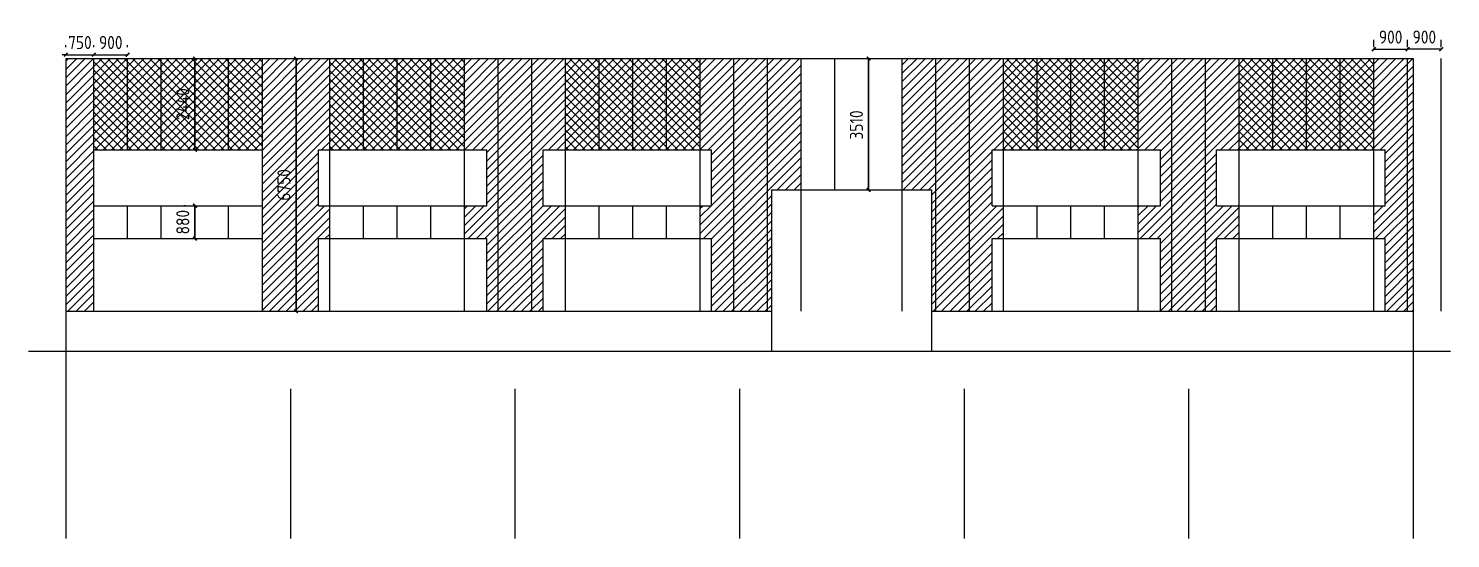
# Model space of a CAD drawing. Extents: x -196983 to 471790, y -783661 to 190401.
# Drawn here: x 385908 to 423908, y -58018 to -44395 of the extents above; entities that cross this region are included whole.
import ezdxf

# ---------------------------------------------------------------- set-up
doc = ezdxf.new("R2010")
doc.units = 0
doc.header["$LTSCALE"] = 1000
doc.header["$MEASUREMENT"] = 0
doc.layers.add('AXIS', color=3, linetype='Continuous')
doc.layers.add('DOTE', color=1, linetype='Continuous')
doc.styles.get("Standard").update_dxf_attribs({"font": 'gbenor.shx', "bigfont": 'gbcbig.shx'})
doc.dimstyles.get("Standard").update_dxf_attribs({"dimscale": 100, "dimtxt": 3.5, "dimasz": 1, "dimexe": 2.5, "dimexo": 3, "dimgap": 1.5, "dimtad": 1, "dimdec": 0, "dimzin": 0, "dimdsep": 46, "dimtxsty": 'Standard', "dimblk": 'ARCHTICK', "dimcen": 0.09, "dimadec": 0, "dimazin": 0, "dimtfac": 1, "dimtdec": 0, "dimtix": 1, "dimtmove": 2, "dimatfit": 3, "dimfxl": 1, "dimtolj": 1, "dimtzin": 0, "dimarcsym": 0})
pattern_1 = [(45, (0, 0), (-112.2532, 112.2532), [])]
pattern_2 = [(45, (0, 0), (-112.2532, 112.2532), []), (135, (0, 0), (-112.2532, -112.2532), [])]

# ---------------------------------------------------------------- blocks, each defined once
blk = doc.blocks.new('_ArchTick')
at = {"color": 0, "linetype": 'ByBlock', "const_width": 0.4}
blk.add_lwpolyline([(-0.5, -0.5), (0.5, 0.5)], dxfattribs=at)
blk = doc.blocks.new('*D1846')
at = {"color": 0, "lineweight": -2}
for p, q in [((392758, -45198), (392808, -45198)), ((393058, -45198), (393058, -51948)), ((392758, -51948), (392808, -51948))]:
    blk.add_line(p, q, dxfattribs=at)
at = {"layer": 'Defpoints', "color": 0}
for p in [(393058, -45198), (393058, -51948), (393058, -51948)]:
    blk.add_point(p, dxfattribs=at)
at = {"color": 0, "lineweight": -2, "xscale": 100, "yscale": 100, "zscale": 100}
for p, rotation in [((393058, -45198), 90), ((393058, -51948), 270)]:
    blk.add_blockref('_ArchTick', p, dxfattribs=dict(at, rotation=rotation))
at = {"color": 0, "insert": (392733, -48573), "char_height": 350, "attachment_point": 5, "rotation": 90}
blk.add_mtext('\\A1;6750', dxfattribs=at)
blk = doc.blocks.new('*D1847')
at = {"color": 0, "lineweight": -2}
for p, q in [((390058, -45198), (390108, -45198)), ((390358, -45198), (390358, -47638)), ((390058, -47638), (390108, -47638))]:
    blk.add_line(p, q, dxfattribs=at)
at = {"layer": 'Defpoints', "color": 0}
for p in [(390358, -45198), (390358, -47638), (390358, -47638)]:
    blk.add_point(p, dxfattribs=at)
at = {"color": 0, "lineweight": -2, "xscale": 100, "yscale": 100, "zscale": 100}
for p, rotation in [((390358, -45198), 90), ((390358, -47638), 270)]:
    blk.add_blockref('_ArchTick', p, dxfattribs=dict(at, rotation=rotation))
at = {"color": 0, "insert": (390033, -46418), "char_height": 350, "attachment_point": 5, "rotation": 90}
blk.add_mtext('\\A1;2440', dxfattribs=at)
blk = doc.blocks.new('*D1848')
at = {"color": 0, "lineweight": -2}
for p, q in [((390058, -49128), (390108, -49128)), ((390358, -49128), (390358, -50008)), ((390058, -50008), (390108, -50008))]:
    blk.add_line(p, q, dxfattribs=at)
at = {"layer": 'Defpoints', "color": 0}
for p in [(390358, -49128), (390358, -50008), (390358, -50008)]:
    blk.add_point(p, dxfattribs=at)
at = {"color": 0, "lineweight": -2, "xscale": 100, "yscale": 100, "zscale": 100}
for p, rotation in [((390358, -49128), 90), ((390358, -50008), 270)]:
    blk.add_blockref('_ArchTick', p, dxfattribs=dict(at, rotation=rotation))
at = {"color": 0, "insert": (390033, -49568), "char_height": 350, "attachment_point": 5, "rotation": 90}
blk.add_mtext('\\A1;880', dxfattribs=at)
blk = doc.blocks.new('*D1849')
at = {"color": 0, "lineweight": -2}
for p, q in [((408058, -45198), (408108, -45198)), ((408358, -45198), (408358, -48708)), ((408058, -48708), (408108, -48708))]:
    blk.add_line(p, q, dxfattribs=at)
at = {"layer": 'Defpoints', "color": 0}
for p in [(408358, -45198), (408358, -48708), (408358, -48708)]:
    blk.add_point(p, dxfattribs=at)
at = {"color": 0, "lineweight": -2, "xscale": 100, "yscale": 100, "zscale": 100}
for p, rotation in [((408358, -45198), 90), ((408358, -48708), 270)]:
    blk.add_blockref('_ArchTick', p, dxfattribs=dict(at, rotation=rotation))
at = {"color": 0, "insert": (408033, -46973), "char_height": 350, "attachment_point": 5, "rotation": 90}
blk.add_mtext('\\A1;3510', dxfattribs=at)
blk = doc.blocks.new('*D1855')
at = {"color": 0, "lineweight": -2}
for p, q in [((421858, -44898), (421858, -44700)), ((422758, -44898), (422758, -44700)), ((421858, -44950), (422758, -44950))]:
    blk.add_line(p, q, dxfattribs=at)
at = {"layer": 'Defpoints', "color": 0}
for p in [(421858, -45198), (422758, -44950), (422758, -45198)]:
    blk.add_point(p, dxfattribs=at)
at = {"color": 0, "lineweight": -2, "xscale": 100, "yscale": 100, "zscale": 100, "rotation": 180}
blk.add_blockref('_ArchTick', (421858, -44950), dxfattribs=at)
at = {"color": 0, "lineweight": -2, "xscale": 100, "yscale": 100, "zscale": 100}
blk.add_blockref('_ArchTick', (422758, -44950), dxfattribs=at)
at = {"color": 0, "insert": (422308, -44625), "char_height": 350, "attachment_point": 5}
blk.add_mtext('\\A1;900', dxfattribs=at)
blk = doc.blocks.new('*D1860')
at = {"color": 0, "lineweight": -2}
for p, q in [((386908, -45096), (386808, -45096)), ((386908, -44898), (386908, -44846)), ((386908, -45096), (387658, -45096)), ((387658, -44898), (387658, -44846)), ((387658, -45096), (387758, -45096))]:
    blk.add_line(p, q, dxfattribs=at)
at = {"layer": 'Defpoints', "color": 0}
for p in [(386908, -45198), (387658, -45096), (387658, -45198)]:
    blk.add_point(p, dxfattribs=at)
at = {"color": 0, "lineweight": -2, "xscale": 100, "yscale": 100, "zscale": 100}
blk.add_blockref('_ArchTick', (386908, -45096), dxfattribs=at)
at = {"color": 0, "lineweight": -2, "xscale": 100, "yscale": 100, "zscale": 100, "rotation": 180}
blk.add_blockref('_ArchTick', (387658, -45096), dxfattribs=at)
at = {"color": 0, "insert": (387283, -44771), "char_height": 350, "attachment_point": 5}
blk.add_mtext('\\A1;750', dxfattribs=at)
blk = doc.blocks.new('*D1861')
at = {"color": 0, "lineweight": -2}
for p, q in [((387658, -44898), (387658, -44846)), ((387658, -45096), (388558, -45096)), ((388558, -44898), (388558, -44846))]:
    blk.add_line(p, q, dxfattribs=at)
at = {"layer": 'Defpoints', "color": 0}
for p in [(387658, -45198), (388558, -45096), (388558, -45198)]:
    blk.add_point(p, dxfattribs=at)
at = {"color": 0, "lineweight": -2, "xscale": 100, "yscale": 100, "zscale": 100, "rotation": 180}
blk.add_blockref('_ArchTick', (387658, -45096), dxfattribs=at)
at = {"color": 0, "lineweight": -2, "xscale": 100, "yscale": 100, "zscale": 100}
blk.add_blockref('_ArchTick', (388558, -45096), dxfattribs=at)
at = {"color": 0, "insert": (388108, -44771), "char_height": 350, "attachment_point": 5}
blk.add_mtext('\\A1;900', dxfattribs=at)
blk = doc.blocks.new('*D1862')
at = {"color": 0, "lineweight": -2}
for p, q in [((422758, -44898), (422758, -44700)), ((423658, -44898), (423658, -44700)), ((423658, -44950), (422758, -44950))]:
    blk.add_line(p, q, dxfattribs=at)
at = {"layer": 'Defpoints', "color": 0}
for p in [(422758, -44950), (422758, -45198), (423658, -45198)]:
    blk.add_point(p, dxfattribs=at)
at = {"color": 0, "lineweight": -2, "xscale": 100, "yscale": 100, "zscale": 100, "rotation": 180}
blk.add_blockref('_ArchTick', (422758, -44950), dxfattribs=at)
at = {"color": 0, "lineweight": -2, "xscale": 100, "yscale": 100, "zscale": 100}
blk.add_blockref('_ArchTick', (423658, -44950), dxfattribs=at)
at = {"color": 0, "insert": (423208, -44625), "char_height": 350, "attachment_point": 5}
blk.add_mtext('\\A1;900', dxfattribs=at)

msp = doc.modelspace()

# ---------------------------------------------------------------- hatches: boundary and pattern name
h = msp.add_hatch()
h.set_pattern_fill('ANSI31', color=3, scale=100, style=0)
h.set_pattern_definition(pattern_1)
h.paths.add_polyline_path([(387658.5, -45198.4), (386908.5, -45198.4), (386908.5, -51948.4), (387658.5, -51948.4)])
h = msp.add_hatch()
h.set_pattern_fill('ANSI37', color=1, scale=100, style=0)
h.set_pattern_definition(pattern_2)
h.paths.add_polyline_path([(388558.5, -45198.4), (387658.5, -45198.4), (387658.5, -47638.4), (388558.5, -47638.4)])
h.paths.add_polyline_path([(389458.5, -45198.4), (388558.5, -45198.4), (388558.5, -47638.4), (389458.5, -47638.4)])
h.paths.add_polyline_path([(390358.5, -45198.4), (389458.5, -45198.4), (389458.5, -47638.4), (390358.5, -47638.4)])
h.paths.add_polyline_path([(391258.5, -45198.4), (390358.5, -45198.4), (390358.5, -47638.4), (391258.5, -47638.4)])
h.paths.add_polyline_path([(392158.5, -45198.4), (391258.5, -45198.4), (391258.5, -47638.4), (392158.5, -47638.4)])
h.paths.add_polyline_path([(389771, -46903.5), (389771, -45933.3), (390296, -45933.3), (390296, -46903.5)], flags=24)
h = msp.add_hatch()
h.set_pattern_fill('ANSI31', color=3, scale=100, style=0)
h.set_pattern_definition(pattern_1)
h.paths.add_polyline_path([(393058.5, -45198.4), (392158.5, -45198.4), (392158.5, -51948.4), (393058.5, -51948.4)])
h.paths.add_polyline_path([(393958.5, -45198.4), (393058.5, -45198.4), (393058.5, -51948.4), (393658.5, -51948.4), (393658.5, -50008.4), (393958.5, -50008.4), (393958.5, -49128.4), (393658.5, -49128.4), (393658.5, -47638.4), (393958.5, -47638.4)])
h.paths.add_polyline_path([(392471, -49034.3), (392471, -48112.5), (392996, -48112.5), (392996, -49034.3)], flags=24)
h = msp.add_hatch()
h.set_pattern_fill('ANSI37', color=1, scale=100, style=0)
h.set_pattern_definition(pattern_2)
h.paths.add_polyline_path([(394858.5, -45198.4), (393958.5, -45198.4), (393958.5, -47638.4), (394858.5, -47638.4)])
h.paths.add_polyline_path([(395758.5, -45198.4), (394858.5, -45198.4), (394858.5, -47638.4), (395758.5, -47638.4)])
h.paths.add_polyline_path([(396658.5, -45198.4), (395758.5, -45198.4), (395758.5, -47638.4), (396658.5, -47638.4)])
h.paths.add_polyline_path([(397558.5, -45198.4), (396658.5, -45198.4), (396658.5, -47638.4), (397558.5, -47638.4)])
h = msp.add_hatch()
h.set_pattern_fill('ANSI31', color=3, scale=100, style=0)
h.set_pattern_definition(pattern_1)
h.paths.add_polyline_path([(398458.5, -45198.4), (397558.5, -45198.4), (397558.5, -47638.4), (398158.5, -47638.4), (398158.5, -49128.4), (397558.5, -49128.4), (397558.5, -50008.4), (398158.5, -50008.4), (398158.5, -51948.4), (398458.5, -51948.4)])
h.paths.add_polyline_path([(399358.5, -45198.4), (398458.5, -45198.4), (398458.5, -51948.4), (399358.5, -51948.4)])
h.paths.add_polyline_path([(400258.5, -45198.4), (399358.5, -45198.4), (399358.5, -51948.4), (399658.5, -51948.4), (399658.5, -50008.4), (400258.5, -50008.4), (400258.5, -49128.4), (399658.5, -49128.4), (399658.5, -47638.4), (400258.5, -47638.4)])
h = msp.add_hatch()
h.set_pattern_fill('ANSI37', color=1, scale=100, style=0)
h.set_pattern_definition(pattern_2)
h.paths.add_polyline_path([(401158.5, -45198.4), (400258.5, -45198.4), (400258.5, -47638.4), (401158.5, -47638.4)])
h.paths.add_polyline_path([(402058.5, -45198.4), (401158.5, -45198.4), (401158.5, -47638.4), (402058.5, -47638.4)])
h.paths.add_polyline_path([(402958.5, -45198.4), (402058.5, -45198.4), (402058.5, -47638.4), (402958.5, -47638.4)])
h.paths.add_polyline_path([(403858.5, -45198.4), (402958.5, -45198.4), (402958.5, -47638.4), (403858.5, -47638.4)])
h = msp.add_hatch()
h.set_pattern_fill('ANSI31', color=3, scale=100, style=0)
h.set_pattern_definition(pattern_1)
h.paths.add_polyline_path([(404758.5, -45198.4), (403858.5, -45198.4), (403858.5, -47638.4), (404158.5, -47638.4), (404158.5, -49128.4), (403858.5, -49128.4), (403858.5, -50008.4), (404158.5, -50008.4), (404158.5, -51948.4), (404758.5, -51948.4)])
h.paths.add_polyline_path([(405658.5, -45198.4), (404758.5, -45198.4), (404758.5, -51948.4), (405658.5, -51948.4)])
h.paths.add_polyline_path([(406558.5, -45198.4), (405658.5, -45198.4), (405658.5, -51948.4), (405768.5, -51948.4), (405768.5, -48708.4), (406558.5, -48708.4)])
h = msp.add_hatch()
h.set_pattern_fill('ANSI31', color=3, scale=100, style=0)
h.set_pattern_definition(pattern_1)
h.paths.add_polyline_path([(410158.5, -45198.4), (409258.5, -45198.4), (409258.5, -48708.4), (410048.5, -48708.4), (410048.5, -51948.4), (410158.5, -51948.4)])
h.paths.add_polyline_path([(411058.5, -45198.4), (410158.5, -45198.4), (410158.5, -51948.4), (411058.5, -51948.4)])
h.paths.add_polyline_path([(411958.5, -45198.4), (411058.5, -45198.4), (411058.5, -51948.4), (411658.5, -51948.4), (411658.5, -50008.4), (411958.5, -50008.4), (411958.5, -49128.4), (411658.5, -49128.4), (411658.5, -47638.4), (411958.5, -47638.4)])
h = msp.add_hatch()
h.set_pattern_fill('ANSI37', color=1, scale=100, style=0)
h.set_pattern_definition(pattern_2)
h.paths.add_polyline_path([(412858.5, -45198.4), (411958.5, -45198.4), (411958.5, -47638.4), (412858.5, -47638.4)])
h.paths.add_polyline_path([(413758.5, -45198.4), (412858.5, -45198.4), (412858.5, -47638.4), (413758.5, -47638.4)])
h.paths.add_polyline_path([(414658.5, -45198.4), (413758.5, -45198.4), (413758.5, -47638.4), (414658.5, -47638.4)])
h.paths.add_polyline_path([(415558.5, -45198.4), (414658.5, -45198.4), (414658.5, -47638.4), (415558.5, -47638.4)])
h.paths.add_polyline_path([(419158.5, -45198.4), (418258.5, -45198.4), (418258.5, -47638.4), (419158.5, -47638.4)])
h.paths.add_polyline_path([(420058.5, -45198.4), (419158.5, -45198.4), (419158.5, -47638.4), (420058.5, -47638.4)])
h.paths.add_polyline_path([(420958.5, -45198.4), (420058.5, -45198.4), (420058.5, -47638.4), (420958.5, -47638.4)])
h.paths.add_polyline_path([(421858.5, -45198.4), (420958.5, -45198.4), (420958.5, -47638.4), (421858.5, -47638.4)])
h = msp.add_hatch()
h.set_pattern_fill('ANSI31', color=3, scale=100, style=0)
h.set_pattern_definition(pattern_1)
h.paths.add_polyline_path([(416458.5, -45198.4), (415558.5, -45198.4), (415558.5, -47638.4), (416158.5, -47638.4), (416158.5, -49128.4), (415558.5, -49128.4), (415558.5, -50008.4), (416158.5, -50008.4), (416158.5, -51948.4), (416458.5, -51948.4)])
h.paths.add_polyline_path([(417358.5, -45198.4), (416458.5, -45198.4), (416458.5, -51948.4), (417358.5, -51948.4)])
h.paths.add_polyline_path([(418258.5, -45198.4), (417358.5, -45198.4), (417358.5, -51948.4), (417658.5, -51948.4), (417658.5, -50008.4), (418258.5, -50008.4), (418258.5, -49128.4), (417658.5, -49128.4), (417658.5, -47638.4), (418258.5, -47638.4)])
h = msp.add_hatch()
h.set_pattern_fill('ANSI31', color=3, scale=100, style=0)
h.set_pattern_definition(pattern_1)
h.paths.add_polyline_path([(422758.5, -45198.4), (421858.5, -45198.4), (421858.5, -47638.4), (422158.5, -47638.4), (422158.5, -49128.4), (421858.5, -49128.4), (421858.5, -50008.4), (422158.5, -50008.4), (422158.5, -51948.4), (422758.5, -51948.4)])
h.paths.add_polyline_path([(422908.5, -45198.4), (422758.5, -45198.4), (422758.5, -51948.4), (422908.5, -51948.4)])

# ---------------------------------------------------------------- linework, layer by layer
at = {"layer": 'AXIS', "color": 0}
for p, q in [((386908.5, -45198.4), (422908.5, -45198.4)), ((387658.5, -51948.4), (387658.5, -45198.4)), ((388558.5, -47638.4), (388558.5, -45198.4)), ((389458.5, -47638.4), (389458.5, -45198.4)), ((390358.5, -47638.4), (390358.5, -45198.4)), ((391258.5, -47638.4), (391258.5, -45198.4)), ((392158.5, -51948.4), (392158.5, -45198.4)), ((393058.5, -51948.4), (393058.5, -45198.4)), ((393958.5, -51948.4), (393958.5, -45198.4)), ((394858.5, -47638.4), (394858.5, -45198.4)), ((395758.5, -47638.4), (395758.5, -45198.4)), ((396658.5, -47638.4), (396658.5, -45198.4)), ((397558.5, -51948.4), (397558.5, -45198.4)), ((398458.5, -51948.4), (398458.5, -45198.4)), ((399358.5, -51948.4), (399358.5, -45198.4)), ((400258.5, -51948.4), (400258.5, -45198.4)), ((401158.5, -47638.4), (401158.5, -45198.4)), ((402058.5, -47638.4), (402058.5, -45198.4)), ((402958.5, -47638.4), (402958.5, -45198.4)), ((403858.5, -51948.4), (403858.5, -45198.4)), ((404758.5, -51948.4), (404758.5, -45198.4)), ((405658.5, -51948.4), (405658.5, -45198.4)), ((406558.5, -51948.4), (406558.5, -45198.4)), ((407458.5, -48708.4), (407458.5, -45198.4)), ((408358.5, -48708.4), (408358.5, -45198.4)), ((409258.5, -51948.4), (409258.5, -45198.4)), ((410158.5, -51948.4), (410158.5, -45198.4)), ((411058.5, -51948.4), (411058.5, -45198.4)), ((411958.5, -51948.4), (411958.5, -45198.4)), ((412858.5, -47638.4), (412858.5, -45198.4)), ((413758.5, -47638.4), (413758.5, -45198.4)), ((414658.5, -47638.4), (414658.5, -45198.4)), ((415558.5, -51948.4), (415558.5, -45198.4)), ((416458.5, -51948.4), (416458.5, -45198.4)), ((417358.5, -51948.4), (417358.5, -45198.4)), ((418258.5, -51948.4), (418258.5, -45198.4)), ((419158.5, -47638.4), (419158.5, -45198.4)), ((420058.5, -47638.4), (420058.5, -45198.4)), ((420958.5, -47638.4), (420958.5, -45198.4)), ((421858.5, -51948.4), (421858.5, -45198.4)), ((422758.5, -51948.4), (422758.5, -45198.4)), ((423658.5, -51948.4), (423658.5, -45198.4)), ((387658.5, -47638.4), (392158.5, -47638.4)), ((387658.5, -49128.4), (387658.5, -47638.4)), ((392158.5, -49128.4), (392158.5, -47638.4)), ((393658.5, -49128.4), (393658.5, -47638.4)), ((393658.5, -47638.4), (398158.5, -47638.4)), ((398158.5, -49128.4), (398158.5, -47638.4)), ((399658.5, -49128.4), (399658.5, -47638.4)), ((399658.5, -47638.4), (404158.5, -47638.4)), ((404158.5, -49128.4), (404158.5, -47638.4)), ((411658.5, -49128.4), (411658.5, -47638.4)), ((411658.5, -47638.4), (416158.5, -47638.4)), ((416158.5, -49128.4), (416158.5, -47638.4)), ((417658.5, -49128.4), (417658.5, -47638.4)), ((417658.5, -47638.4), (422158.5, -47638.4)), ((422158.5, -49128.4), (422158.5, -47638.4)), ((405768.5, -48708.4), (410048.5, -48708.4)), ((405768.5, -53018.4), (405768.5, -48708.4)), ((410048.5, -53018.4), (410048.5, -48708.4)), ((387658.5, -49128.4), (392158.5, -49128.4)), ((388558.5, -50008.4), (388558.5, -49128.4)), ((389458.5, -50008.4), (389458.5, -49128.4)), ((390358.5, -50008.4), (390358.5, -49128.4)), ((391258.5, -50008.4), (391258.5, -49128.4)), ((393658.5, -49128.4), (398158.5, -49128.4)), ((394858.5, -50008.4), (394858.5, -49128.4)), ((395758.5, -50008.4), (395758.5, -49128.4)), ((396658.5, -50008.4), (396658.5, -49128.4)), ((399658.5, -49128.4), (404158.5, -49128.4)), ((401158.5, -50008.4), (401158.5, -49128.4)), ((402058.5, -50008.4), (402058.5, -49128.4)), ((402958.5, -50008.4), (402958.5, -49128.4)), ((411658.5, -49128.4), (416158.5, -49128.4)), ((412858.5, -50008.4), (412858.5, -49128.4)), ((413758.5, -50008.4), (413758.5, -49128.4)), ((414658.5, -50008.4), (414658.5, -49128.4)), ((417658.5, -49128.4), (422158.5, -49128.4)), ((419158.5, -50008.4), (419158.5, -49128.4)), ((420058.5, -50008.4), (420058.5, -49128.4)), ((420958.5, -50008.4), (420958.5, -49128.4)), ((387658.5, -50008.4), (392158.5, -50008.4)), ((387658.5, -51948.4), (387658.5, -50008.4)), ((392158.5, -51948.4), (392158.5, -50008.4)), ((393658.5, -51948.4), (393658.5, -50008.4)), ((393658.5, -50008.4), (398158.5, -50008.4)), ((398158.5, -51948.4), (398158.5, -50008.4)), ((399658.5, -51948.4), (399658.5, -50008.4)), ((399658.5, -50008.4), (404158.5, -50008.4)), ((404158.5, -51948.4), (404158.5, -50008.4)), ((411658.5, -50008.4), (416158.5, -50008.4)), ((411658.5, -51948.4), (411658.5, -50008.4)), ((416158.5, -51948.4), (416158.5, -50008.4)), ((417658.5, -51948.4), (417658.5, -50008.4)), ((417658.5, -50008.4), (422158.5, -50008.4)), ((422158.5, -51948.4), (422158.5, -50008.4)), ((386908.5, -51948.4), (405768.5, -51948.4)), ((410048.5, -51948.4), (422908.5, -51948.4)), ((385908.5, -53018.4), (423908.5, -53018.4))]:
    msp.add_line(p, q, dxfattribs=at)
at = {"layer": 'AXIS', "color": 3}
for p, q in [((386908.5, -54018.4), (386908.5, -58018.4)), ((392908.5, -54018.4), (392908.5, -58018.4)), ((398908.5, -54018.4), (398908.5, -58018.4)), ((404908.5, -54018.4), (404908.5, -58018.4)), ((410908.5, -54018.4), (410908.5, -58018.4)), ((416908.5, -54018.4), (416908.5, -58018.4)), ((422908.5, -54018.4), (422908.5, -58018.4))]:
    msp.add_line(p, q, dxfattribs=at)
at = {"layer": 'DOTE', "color": 3}
for p, q in [((386908.5, -45198.4), (386908.5, -54018.4)), ((422908.5, -45198.4), (422908.5, -54018.4))]:
    msp.add_line(p, q, dxfattribs=at)

# ---------------------------------------------------------------- dimensions: what is measured, and where the dimension line sits
at = {"color": 1}
for base, p1, p2, picture, middle in [((422758.5, -44950), (421858.5, -45198.4), (422758.5, -45198.4), '*D1855', (422308.5, -44625)), ((422758.5, -44950), (423658.5, -45198.4), (422758.5, -45198.4), '*D1862', (423208.5, -44625)), ((387658.5, -45096.3), (386908.5, -45198.4), (387658.5, -45198.4), '*D1860', (387283.5, -44771.3)), ((388558.5, -45096.3), (387658.5, -45198.4), (388558.5, -45198.4), '*D1861', (388108.5, -44771.3))]:
    dim = msp.add_linear_dim(base=base, p1=p1, p2=p2, dimstyle='Standard', dxfattribs=at)
    dim.commit()
    dim.dimension.update_dxf_attribs({"geometry": picture, "text_midpoint": middle})
at = {"color": 3}
for base, p1, p2, picture, middle in [((390358.5, -47638.4), (390358.5, -45198.4), (390358.5, -47638.4), '*D1847', (390033.5, -46418.4)), ((393058.5, -51948.4), (393058.5, -45198.4), (393058.5, -51948.4), '*D1846', (392733.5, -48573.4)), ((390358.5, -50008.4), (390358.5, -49128.4), (390358.5, -50008.4), '*D1848', (390033.5, -49568.4))]:
    dim = msp.add_linear_dim(base=base, p1=p1, p2=p2, angle=90, dimstyle='Standard', dxfattribs=at)
    dim.commit()
    dim.dimension.update_dxf_attribs({"geometry": picture, "text_midpoint": middle})
dim = msp.add_linear_dim(base=(408358.5, -48708.4), p1=(408358.5, -45198.4), p2=(408358.5, -48708.4), angle=90, dimstyle='Standard', dxfattribs=at)
dim.commit()
dim.dimension.update_dxf_attribs({"geometry": '*D1849', "text_midpoint": (408033.5, -46973.4), "dimtype": 160})

doc.saveas('drawing.dxf')
